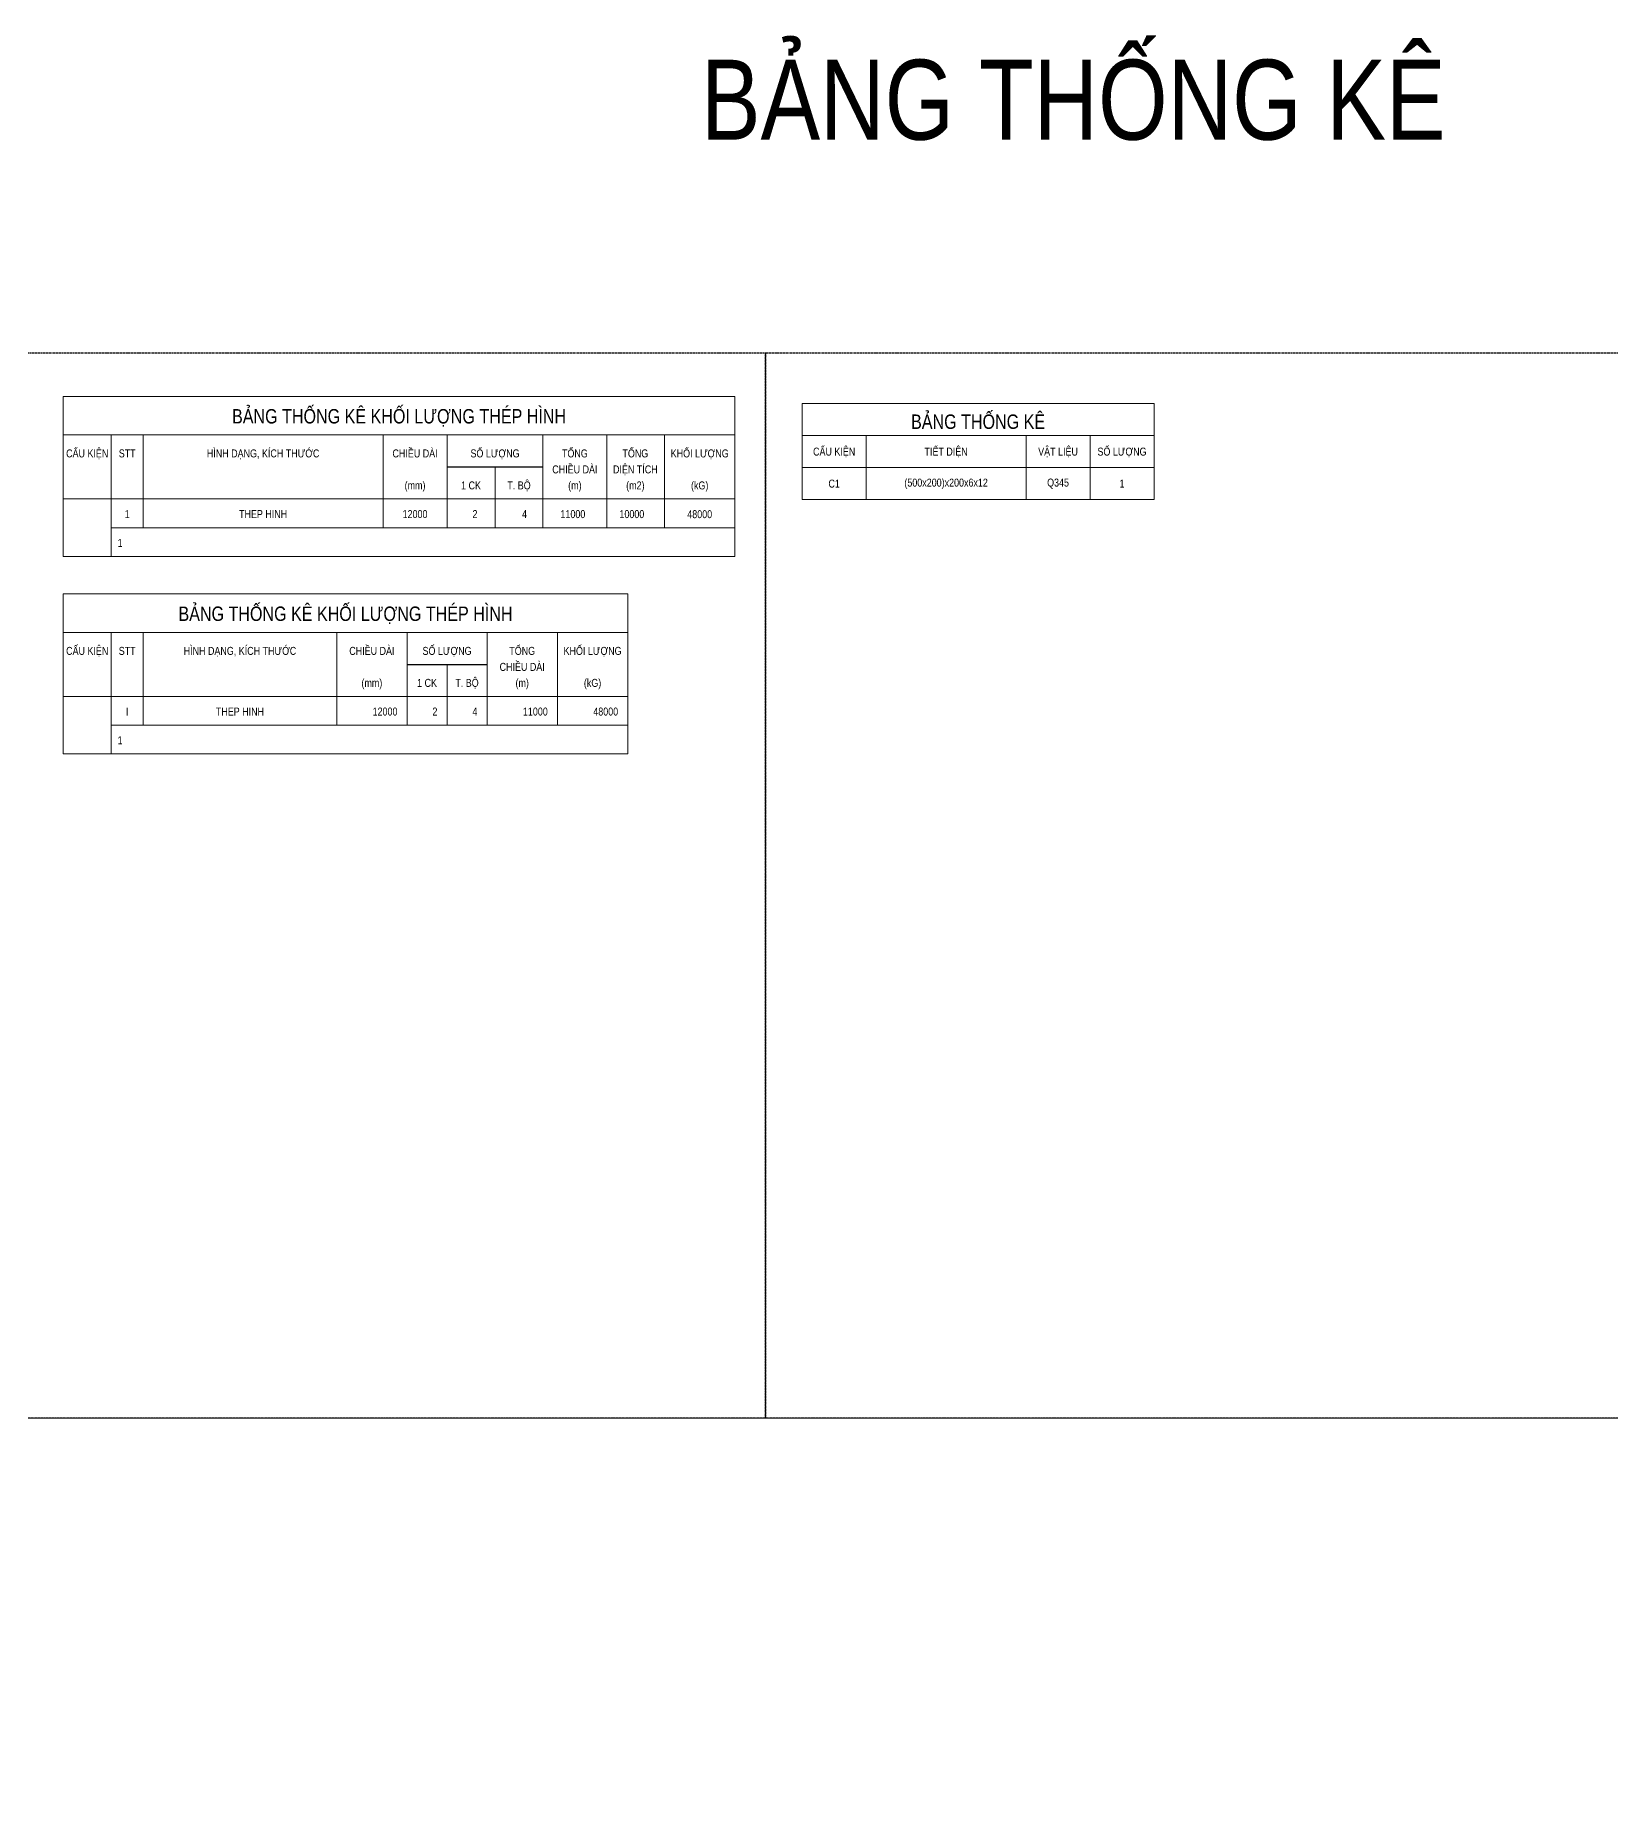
# Model space of a CAD drawing. Header units: millimetres. Extents: x -10603 to 59139, y 0 to 25238.
# Drawn here: x 44530 to 49455, y 19691 to 25238 of the extents above; entities that cross this region are included whole.
import ezdxf
from ezdxf.enums import TextEntityAlignment as Align

# ---------------------------------------------------------------- set-up
doc = ezdxf.new("R2010")
doc.units = ezdxf.units.MM
doc.linetypes.add('BEAM HIDEN_DBIM', pattern=[4.7625, 3.175, -1.5875])
for name, color, linetype, lineweight in [('DCE_BaoBeTong', 4, 'Continuous', 18), ('DCE_Beam', 2, 'BEAM HIDEN_DBIM', 25), ('DCE_Block', 8, 'Continuous', 9), ('DCE_Rod', 7, 'Continuous', 9), ('Dce_text', 7, 'Continuous', 13)]:
    doc.layers.add(name, color=color, linetype=linetype, lineweight=lineweight)
doc.layers.add('KCS_BORDER', color=3, linetype='Continuous')
doc.layers.add('KCS_CHI', color=1, linetype='Continuous')
doc.styles.add('Dce_Text', font='arial.ttf', dxfattribs={"width": 0.8})
doc.styles.add('KCS_SMTEXT', font='arial.ttf', dxfattribs={"width": 0.7})

# ---------------------------------------------------------------- blocks, each defined once
blk = doc.blocks.new('DCE_TH102')
at = {"layer": 'DCE_BaoBeTong', "linetype": 'Continuous'}
for p, q in [((0, 0), (0, -9)), ((15, 0), (210, 0)), ((15, 0), (15, -9)), ((25, 0), (25, -9)), ((100, 0), (100, -9)), ((120, 0), (120, -9)), ((135, 0), (135, -9)), ((150, 0), (150, -9)), ((170, 0), (170, -9)), ((188, 0), (188, -9)), ((210, 0), (210, -9)), ((15, -9), (210, -9))]:
    blk.add_line(p, q, dxfattribs=at)
at = {"layer": 'Dce_text', "color": 2, "style": 'Dce_Text', "width": 0.8}
for tag, p in [('SH', (20, -6)), ('SHOW', (62.5, -6)), ('DAI', (110, -6))]:
    blk.add_attdef(tag, text='', height=2.5, dxfattribs=at).set_placement(p, align=Align.CENTER)
for tag, p in [('SL1', (129.5, -6)), ('SLA', (145.01, -6)), ('TCD', (163.23, -6)), ('TDT', (181.67, -6))]:
    blk.add_attdef(tag, text='', height=2.5, dxfattribs=at).set_placement(p, align=Align.RIGHT)
blk.add_attdef('TL', text='', height=2.5, dxfattribs=at).set_placement((199, -4.78), align=Align.MIDDLE)
at = {"layer": 'KCS_BORDER', "color": 5, "style": 'KCS_SMTEXT', "width": 0.7}
blk.add_attdef('TYPE', (85.49, -9), '', height=0.025, rotation=90, dxfattribs=at)
blk = doc.blocks.new('DCE_TH101')
at = {"layer": 'DCE_BaoBeTong'}
for p, q in [((0, 0), (0, -9)), ((15, 0), (210, 0)), ((15, 0), (15, -9)), ((210, 0), (210, -9)), ((0, -9), (210, -9))]:
    blk.add_line(p, q, dxfattribs=at)
at = {"layer": 'Dce_text', "color": 2, "style": 'KCS_SMTEXT', "width": 0.8}
blk.add_attdef('TL', (17, -6), '', height=2.5, dxfattribs=at)
at = {"layer": 'KCS_BORDER', "color": 5, "style": 'KCS_SMTEXT', "width": 0.7}
blk.add_attdef('TYPE', (85.49, -9), '', height=0.025, rotation=90, dxfattribs=at)
blk = doc.blocks.new('DCE_TH100')
at = {"layer": 'DCE_BaoBeTong'}
for p, q in [((0, -32), (0, 0)), ((0, 0), (210, 0)), ((210, 0), (210, -32)), ((0, -12), (210, -12)), ((15, -32), (15, -12)), ((25, -32), (25, -12)), ((100, -12), (100, -32)), ((120, -12), (120, -32)), ((150, -12), (150, -32)), ((150, -12), (150, -32)), ((170, -12), (170, -32)), ((188, -12), (188, -32)), ((120, -22), (150, -22)), ((135, -22), (135, -32)), ((0, -32), (210, -32))]:
    blk.add_line(p, q, dxfattribs=at)
at = {"layer": 'KCS_CHI'}
blk.add_line((120, -22), (150, -22), dxfattribs=at)
at = {"color": 7, "style": 'Dce_Text', "width": 0.8}
blk.add_text('BẢNG THỐNG KÊ KHỐI LƯỢNG THÉP HÌNH', height=4.5, dxfattribs=at).set_placement((105, -6), align=Align.MIDDLE)
for s, p in [('CẤU KIỆN', (7.5, -19.04)), ('STT', (20, -19.04)), ('HÌNH DẠNG, KÍCH THƯỚC', (62.5, -19.04)), ('CHIỀU DÀI', (110, -19.04)), ('SỐ LƯỢNG', (135, -19.04)), ('TỔNG', (159.97, -19.04)), ('TỔNG', (178.88, -19.04)), ('KHỐI LƯỢNG', (199, -19.04)), ('CHIỀU DÀI', (159.97, -24.04)), ('DIỆN TÍCH', (178.88, -24.04)), ('(mm)', (110, -29.04)), ('1 CK', (127.5, -29.04)), ('T. BỘ', (142.5, -29.04)), ('(m)', (159.97, -29.04)), ('(m2)', (178.88, -29.04)), ('(kG)', (199, -29.04))]:
    blk.add_text(s, height=2.5, dxfattribs=at).set_placement(p, align=Align.CENTER)
blk = doc.blocks.new('DCE_TH102a')
at = {"layer": 'DCE_BaoBeTong', "linetype": 'Continuous'}
for p, q in [((0, 0), (0, -9)), ((15, 0), (176.5, 0)), ((15, 0), (15, -9)), ((25, 0), (25, -9)), ((85.5, 0), (85.5, -9)), ((107.5, 0), (107.5, -9)), ((120, 0), (120, -9)), ((132.5, 0), (132.5, -9)), ((154.5, 0), (154.5, -9)), ((176.5, 0), (176.5, -9)), ((15, -9), (176.5, -9))]:
    blk.add_line(p, q, dxfattribs=at)
at = {"layer": 'Dce_text', "color": 2, "style": 'Dce_Text', "width": 0.8}
for tag, p in [('SH', (20, -6)), ('SHOW', (55.25, -6))]:
    blk.add_attdef(tag, text='', height=2.5, dxfattribs=at).set_placement(p, align=Align.CENTER)
for tag, p in [('DAI', (104.5, -6)), ('SL1', (117, -6)), ('SLA', (129.5, -6)), ('TCD', (151.5, -6)), ('TL', (173.5, -6))]:
    blk.add_attdef(tag, text='', height=2.5, dxfattribs=at).set_placement(p, align=Align.RIGHT)
at = {"layer": 'KCS_BORDER', "color": 5, "style": 'KCS_SMTEXT', "width": 0.7}
blk.add_attdef('TYPE', (85.49, -9), '', height=0.025, rotation=90, dxfattribs=at)
blk = doc.blocks.new('DCE_TH101a')
at = {"layer": 'DCE_BaoBeTong'}
for p, q in [((0, 0), (0, -9)), ((15, 0), (176.5, 0)), ((15, 0), (15, -9)), ((176.5, 0), (176.5, -9)), ((0, -9), (176.5, -9))]:
    blk.add_line(p, q, dxfattribs=at)
at = {"layer": 'Dce_text', "color": 2, "style": 'KCS_SMTEXT', "width": 0.8}
blk.add_attdef('TL', (17, -6), '', height=2.5, dxfattribs=at)
at = {"layer": 'KCS_BORDER', "color": 5, "style": 'KCS_SMTEXT', "width": 0.7}
blk.add_attdef('TYPE', (85.49, -9), '', height=0.025, rotation=90, dxfattribs=at)
blk = doc.blocks.new('DCE_TH100a')
at = {"layer": 'DCE_BaoBeTong'}
for p, q in [((0, -32), (0, 0)), ((0, 0), (176.5, 0)), ((176.5, 0), (176.5, -32)), ((0, -12), (176.5, -12)), ((15, -32), (15, -12)), ((25, -32), (25, -12)), ((85.5, -12), (85.5, -32)), ((107.5, -12), (107.5, -32)), ((132.5, -12), (132.5, -32)), ((154.5, -12), (154.5, -32)), ((107.5, -22), (132.5, -22)), ((120, -22), (120, -32)), ((0, -32), (176.5, -32))]:
    blk.add_line(p, q, dxfattribs=at)
at = {"layer": 'KCS_CHI'}
blk.add_line((107.5, -22), (132.5, -22), dxfattribs=at)
at = {"color": 7, "style": 'Dce_Text', "width": 0.8}
blk.add_text('BẢNG THỐNG KÊ KHỐI LƯỢNG THÉP HÌNH', height=4.5, dxfattribs=at).set_placement((88.25, -6), align=Align.MIDDLE)
for s, p in [('CẤU KIỆN', (7.5, -19.04)), ('STT', (20, -19.04)), ('HÌNH DẠNG, KÍCH THƯỚC', (55.25, -19.04)), ('CHIỀU DÀI', (96.5, -19.04)), ('SỐ LƯỢNG', (120, -19.04)), ('TỔNG', (143.5, -19.04)), ('KHỐI LƯỢNG', (165.5, -19.04)), ('CHIỀU DÀI', (143.5, -24.04)), ('(mm)', (96.5, -29.04)), ('1 CK', (113.75, -29.04)), ('T. BỘ', (126.25, -29.04)), ('(m)', (143.5, -29.04)), ('(kG)', (165.5, -29.04))]:
    blk.add_text(s, height=2.5, dxfattribs=at).set_placement(p, align=Align.CENTER)
blk = doc.blocks.new('DCE_BTKCK')
at = {"layer": 'DCE_BaoBeTong'}
for p, q in [((0, 0), (0, 10)), ((20, 0), (20, 10)), ((70, 0), (70, 10)), ((90, 0), (90, 10)), ((110, 0), (110, 10)), ((0, 0), (110, 0))]:
    blk.add_line(p, q, dxfattribs=at)
blk.add_lwpolyline([(0, 10), (110, 10), (110, 20), (0, 20)], close=True, dxfattribs=at)
at = {"color": 7, "style": 'Dce_Text', "width": 0.8}
blk.add_text('BẢNG THỐNG KÊ', height=4.5, dxfattribs=at).set_placement((55, 15), align=Align.MIDDLE)
for s, p in [('CẤU KIỆN', (10, 5)), ('TIẾT DIỆN', (45, 5)), ('VẬT LIỆU', (80, 5)), ('SỐ LƯỢNG', (100, 5))]:
    blk.add_text(s, height=2.5, dxfattribs=at).set_placement(p, align=Align.MIDDLE_CENTER)
blk = doc.blocks.new('DCE_TH200')
at = {"layer": 'DCE_BaoBeTong', "linetype": 'Continuous'}
for p, q in [((0, -100), (0, 0)), ((200, -100), (200, 0)), ((700, -100), (700, 0)), ((900, -100), (900, 0)), ((1100, -100), (1100, 0)), ((0, -100), (1100, -100))]:
    blk.add_line(p, q, dxfattribs=at)
at = {"layer": 'Dce_text', "color": 2, "style": 'Dce_Text', "width": 0.8}
for tag, p in [('CK', (100, -50)), ('TD', (450, -50)), ('VL', (800, -50))]:
    blk.add_attdef(tag, text='', height=25, dxfattribs=at).set_placement(p, align=Align.MIDDLE)
blk.add_attdef('SL', text='', height=25, dxfattribs=at).set_placement((1000, -50), align=Align.MIDDLE_CENTER)
blk = doc.blocks.new('Block_ALL')
at = {"layer": 'DCE_Beam'}
for points in [[(44375.5, 24245.6), (46813.2, 24245.6), (46813.2, 20917), (44375.5, 20917)], [(46813.2, 24245.6), (49558.9, 24245.6), (49558.9, 20917), (46813.2, 20917)]]:
    blk.add_lwpolyline(points, close=True, dxfattribs=at)
at = {"layer": 'DCE_Rod'}
blk.add_lwpolyline([(41958.1, 20917), (59139.1, 20917), (59139.1, 0), (41958.1, 0)], close=True, dxfattribs=at)
at = {"layer": 'DCE_BaoBeTong', "xscale": 10, "yscale": 10, "zscale": 10}
for name, p in [('DCE_TH100', (44617, 24109.5)), ('DCE_TH100a', (44617, 23492.4))]:
    blk.add_blockref(name, p, dxfattribs=at)
for name, p, values in [('DCE_TH102', (44617, 23789.5), {'SHOW': 'THEP HINH', 'SH': '1', 'DAI': '12000', 'SL1': '2', 'SLA': '4', 'TL': '48000', 'TYPE': '2', 'TCD': '11000', 'TDT': '10000'}), ('DCE_TH101', (44617, 23699.5), {'TYPE': '0', 'TL': '1'}), ('DCE_TH102a', (44617, 23172.4), {'SHOW': 'THEP HINH', 'SH': 'I', 'DAI': '12000', 'SL1': '2', 'SLA': '4', 'TL': '48000', 'TYPE': '2', 'TCD': '11000'}), ('DCE_TH101a', (44617, 23082.4), {'TYPE': '0', 'TL': '1'})]:
    blk.add_blockref(name, p, dxfattribs=at).add_auto_attribs(values)
at = {"layer": 'DCE_Beam', "xscale": 10, "yscale": 10, "zscale": 10}
blk.add_blockref('DCE_BTKCK', (46927.4, 23887.2), dxfattribs=at)
at = {"layer": 'DCE_Block'}
blk.add_blockref('DCE_TH200', (46927.4, 23887.2), dxfattribs=at).add_auto_attribs({'VL': 'Q345', 'TD': '(500x200)x200x6x12', 'CK': 'C1', 'SL': '1'})
at = {"layer": 'DCE_Beam', "insert": (46610.9, 25162), "char_height": 250, "attachment_point": 1, "style": 'Dce_Text'}
blk.add_mtext_dynamic_manual_height_columns('BẢNG THỐNG KÊ', width=4077.091, gutter_width=12.5, heights=[0], dxfattribs=at)

msp = doc.modelspace()

# ---------------------------------------------------------------- block references
msp.add_blockref('Block_ALL', (0, 0))

doc.saveas('drawing.dxf')
